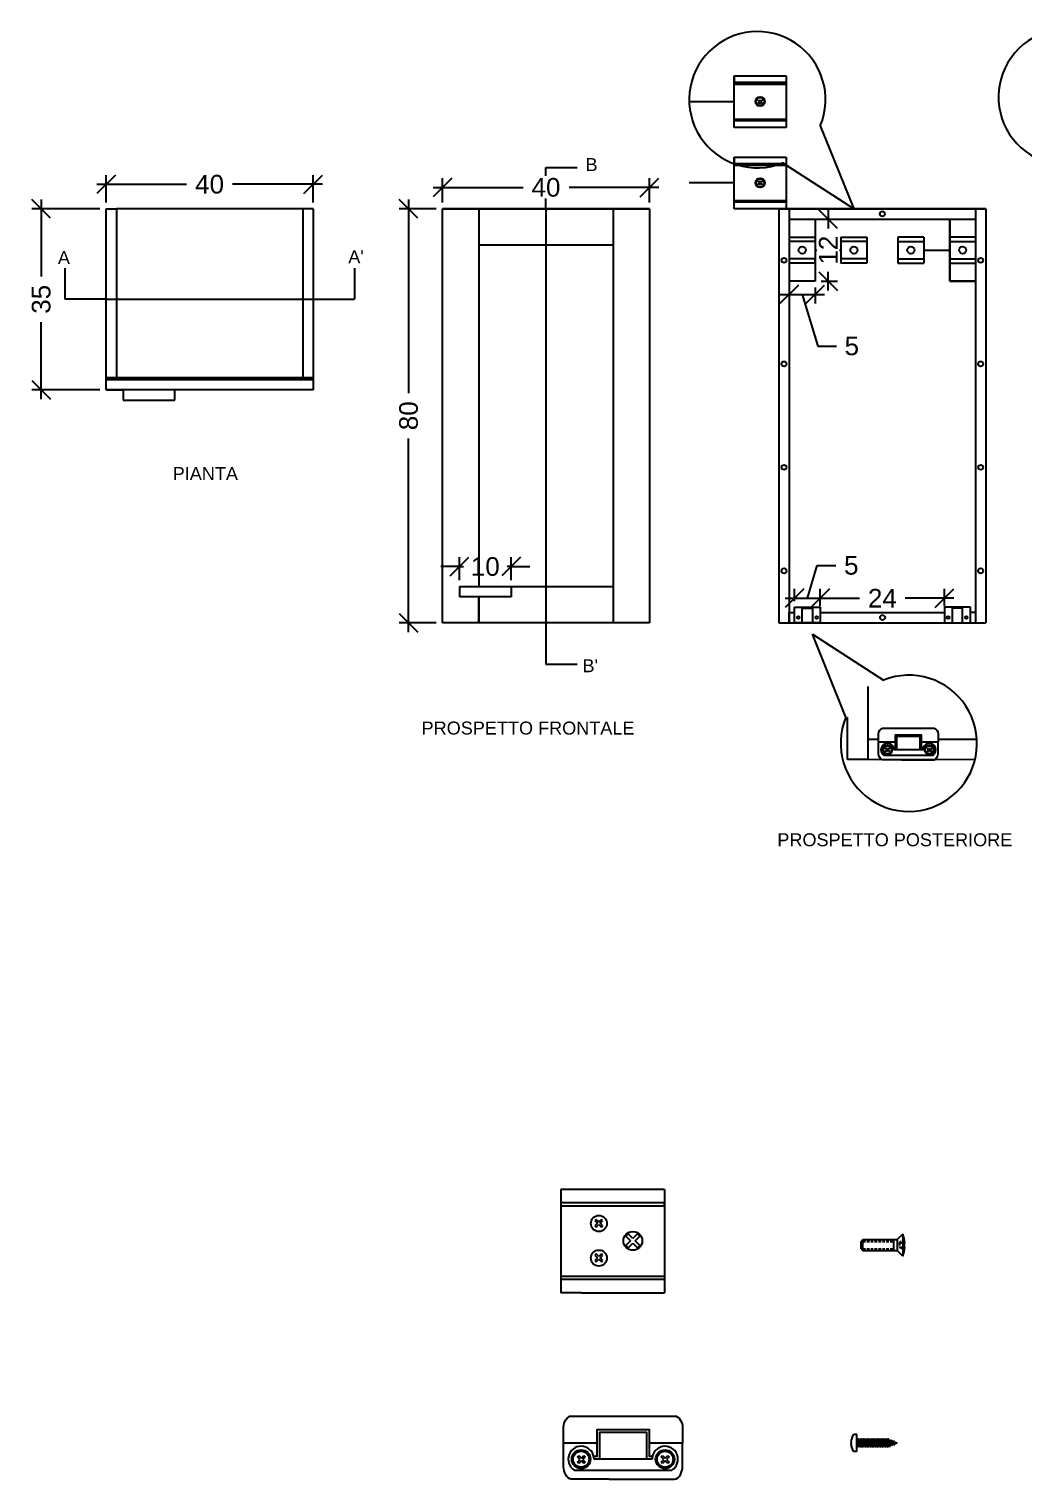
# Model space of a CAD drawing. Header units: millimetres. Extents: x 119 to 532, y 2363 to 2647.
# Drawn here: x 118.7 to 311, y 2367.1 to 2647.3 of the extents above; entities that cross this region are included whole.
import ezdxf

# ---------------------------------------------------------------- set-up
doc = ezdxf.new("R2010")
doc.units = ezdxf.units.MM
doc.linetypes.add('TRATTEGGIATO', pattern=[0.75, 0.5, -0.25])
for name, color, linetype in [('ARREDI', 1, 'Continuous'), ('DETTAGLI', 9, 'Continuous'), ('LINEE SEZIONE', 6, 'Continuous'), ('QUOTE', 3, 'Continuous'), ('VITI E CERNIERE', 8, 'Continuous')]:
    doc.layers.add(name, color=color, linetype=linetype)
doc.styles.add('ARIAL', font='arial.ttf')
doc.styles.get("Standard").update_dxf_attribs({"font": 'arial.ttf'})
doc.dimstyles.new('TICK_36', dxfattribs={"dimtxt": 3.6, "dimasz": 3.6, "dimexe": 1.8, "dimexo": 1.2, "dimgap": 1.8, "dimtad": 0, "dimdec": 0, "dimzin": 0, "dimdsep": 46, "dimtxsty": 'ARIAL', "dimblk": 'OBLIQUE', "dimcen": 1.8, "dimdle": 1.8, "dimclrd": 256, "dimclrt": 256, "dimadec": 0, "dimazin": 0, "dimtfac": 1, "dimtdec": 0, "dimtmove": 1, "dimatfit": 3, "dimldrblk": 'OPEN90', "dimfxl": 1, "dimtfill": 1, "dimtolj": 1, "dimtzin": 0, "dimarcsym": 0})

# ---------------------------------------------------------------- blocks, each defined once
blk = doc.blocks.new('_Oblique')
at = {"color": 0, "linetype": 'ByBlock', "lineweight": -2}
blk.add_line((-0.5, -0.5), (0.5, 0.5), dxfattribs=at)
blk = doc.blocks.new('*D11')
at = {"layer": 'Defpoints', "color": 0, "transparency": 16777216}
for p in [(173.64, 2617.33), (133.64, 2612.61), (173.64, 2612.61)]:
    blk.add_point(p, dxfattribs=at)
at = {"layer": 'QUOTE', "lineweight": -2, "transparency": 16777216}
for p, q in [((131.84, 2617.33), (149.2, 2617.33)), ((175.44, 2617.33), (158.09, 2617.33))]:
    blk.add_line(p, q, dxfattribs=at)
at = {"layer": 'QUOTE', "color": 0, "lineweight": -2, "transparency": 16777216}
for p, q in [((133.64, 2613.81), (133.64, 2619.13)), ((173.64, 2613.81), (173.64, 2619.13))]:
    blk.add_line(p, q, dxfattribs=at)
at = {"layer": 'QUOTE', "lineweight": -2, "transparency": 16777216, "xscale": 3.6, "yscale": 3.6, "zscale": 3.6, "rotation": 180}
blk.add_blockref('_Oblique', (133.64, 2617.33), dxfattribs=at)
at = {"layer": 'QUOTE', "lineweight": -2, "transparency": 16777216, "xscale": 3.6, "yscale": 3.6, "zscale": 3.6}
blk.add_blockref('_Oblique', (173.64, 2617.33), dxfattribs=at)
at = {"layer": 'QUOTE', "transparency": 16777216, "insert": (153.64, 2617.33), "char_height": 3.6, "attachment_point": 5, "style": 'ARIAL', "bg_fill": 3, "box_fill_scale": 1.1, "bg_fill_color": 256, "bg_fill_true_color": 13158600, "bg_fill_transparency": 0}
blk.add_mtext('\\A1;40', dxfattribs=at)
blk = doc.blocks.new('_Open90')
at = {"color": 0, "linetype": 'ByBlock', "lineweight": -2}
for p, q in [((0, 0), (-1, 0)), ((-0.5, 0.5), (0, 0)), ((0, 0), (-0.5, -0.5))]:
    blk.add_line(p, q, dxfattribs=at)
blk = doc.blocks.new('*D12')
at = {"layer": 'Defpoints', "color": 0, "transparency": 16777216}
for p in [(133.64, 2612.61), (121.11, 2577.61), (133.64, 2577.61)]:
    blk.add_point(p, dxfattribs=at)
at = {"layer": 'QUOTE', "lineweight": -2, "transparency": 16777216}
for p, q in [((121.11, 2614.41), (121.11, 2599.5)), ((121.11, 2575.81), (121.11, 2590.71))]:
    blk.add_line(p, q, dxfattribs=at)
at = {"layer": 'QUOTE', "color": 0, "lineweight": -2, "transparency": 16777216}
for p, q in [((132.44, 2612.61), (119.31, 2612.61)), ((132.44, 2577.61), (119.31, 2577.61))]:
    blk.add_line(p, q, dxfattribs=at)
at = {"layer": 'QUOTE', "lineweight": -2, "transparency": 16777216, "xscale": 3.6, "yscale": 3.6, "zscale": 3.6}
for p, rotation in [((121.11, 2612.61), 90), ((121.11, 2577.61), 270)]:
    blk.add_blockref('_Oblique', p, dxfattribs=dict(at, rotation=rotation))
at = {"layer": 'QUOTE', "transparency": 16777216, "insert": (121.11, 2595.11), "char_height": 3.6, "attachment_point": 5, "rotation": 90, "style": 'ARIAL', "bg_fill": 3, "box_fill_scale": 1.1, "bg_fill_color": 256, "bg_fill_true_color": 13158600, "bg_fill_transparency": 0}
blk.add_mtext('\\A1;35', dxfattribs=at)
blk = doc.blocks.new('*D13')
at = {"layer": 'Defpoints', "color": 0, "transparency": 16777216}
for p in [(198.64, 2616.73), (198.64, 2612.61), (238.64, 2612.61)]:
    blk.add_point(p, dxfattribs=at)
at = {"layer": 'QUOTE', "color": 0, "lineweight": -2, "transparency": 16777216}
for p, q in [((198.64, 2613.81), (198.64, 2618.53)), ((238.64, 2613.81), (238.64, 2618.53))]:
    blk.add_line(p, q, dxfattribs=at)
at = {"layer": 'QUOTE', "lineweight": -2, "transparency": 16777216}
for p, q in [((196.84, 2616.73), (214.2, 2616.73)), ((240.44, 2616.73), (223.09, 2616.73))]:
    blk.add_line(p, q, dxfattribs=at)
at = {"layer": 'QUOTE', "lineweight": -2, "transparency": 16777216, "xscale": 3.6, "yscale": 3.6, "zscale": 3.6, "rotation": 180}
blk.add_blockref('_Oblique', (198.64, 2616.73), dxfattribs=at)
at = {"layer": 'QUOTE', "lineweight": -2, "transparency": 16777216, "xscale": 3.6, "yscale": 3.6, "zscale": 3.6}
blk.add_blockref('_Oblique', (238.64, 2616.73), dxfattribs=at)
at = {"layer": 'QUOTE', "transparency": 16777216, "insert": (218.64, 2616.73), "char_height": 3.6, "attachment_point": 5, "style": 'ARIAL', "bg_fill": 3, "box_fill_scale": 1.1, "bg_fill_color": 256, "bg_fill_true_color": 13158600, "bg_fill_transparency": 0}
blk.add_mtext('\\A1;40', dxfattribs=at)
blk = doc.blocks.new('*D14')
at = {"layer": 'Defpoints', "color": 0, "transparency": 16777216}
for p in [(198.64, 2612.61), (192.1, 2532.61), (198.64, 2532.61)]:
    blk.add_point(p, dxfattribs=at)
at = {"layer": 'QUOTE', "lineweight": -2, "transparency": 16777216}
for p, q in [((192.1, 2614.41), (192.1, 2576.98)), ((192.1, 2530.81), (192.1, 2568.23))]:
    blk.add_line(p, q, dxfattribs=at)
at = {"layer": 'QUOTE', "color": 0, "lineweight": -2, "transparency": 16777216}
for p, q in [((197.44, 2612.61), (190.3, 2612.61)), ((197.44, 2532.61), (190.3, 2532.61))]:
    blk.add_line(p, q, dxfattribs=at)
at = {"layer": 'QUOTE', "lineweight": -2, "transparency": 16777216, "xscale": 3.6, "yscale": 3.6, "zscale": 3.6}
for p, rotation in [((192.1, 2612.61), 90), ((192.1, 2532.61), 270)]:
    blk.add_blockref('_Oblique', p, dxfattribs=dict(at, rotation=rotation))
at = {"layer": 'QUOTE', "transparency": 16777216, "insert": (192.1, 2572.61), "char_height": 3.6, "attachment_point": 5, "rotation": 90, "style": 'ARIAL', "bg_fill": 3, "box_fill_scale": 1.1, "bg_fill_color": 256, "bg_fill_true_color": 13158600, "bg_fill_transparency": 0}
blk.add_mtext('\\A1;80', dxfattribs=at)
blk = doc.blocks.new('*D15')
at = {"layer": 'Defpoints', "color": 0, "transparency": 16777216}
for p in [(211.91, 2543.45), (201.91, 2539.61), (211.91, 2539.61)]:
    blk.add_point(p, dxfattribs=at)
at = {"layer": 'QUOTE', "color": 0, "lineweight": -2, "transparency": 16777216}
for p, q in [((201.91, 2540.81), (201.91, 2545.25)), ((211.91, 2540.81), (211.91, 2545.25))]:
    blk.add_line(p, q, dxfattribs=at)
at = {"layer": 'QUOTE', "lineweight": -2, "transparency": 16777216}
for p, q in [((201.91, 2543.45), (198.31, 2543.45)), ((201.91, 2543.45), (202.71, 2543.45)), ((211.91, 2543.45), (211.12, 2543.45)), ((211.91, 2543.45), (215.51, 2543.45))]:
    blk.add_line(p, q, dxfattribs=at)
at = {"layer": 'QUOTE', "lineweight": -2, "transparency": 16777216, "xscale": 3.6, "yscale": 3.6, "zscale": 3.6}
blk.add_blockref('_Oblique', (201.91, 2543.45), dxfattribs=at)
at = {"layer": 'QUOTE', "lineweight": -2, "transparency": 16777216, "xscale": 3.6, "yscale": 3.6, "zscale": 3.6, "rotation": 180}
blk.add_blockref('_Oblique', (211.91, 2543.45), dxfattribs=at)
at = {"layer": 'QUOTE', "transparency": 16777216, "insert": (206.91, 2543.45), "char_height": 3.6, "attachment_point": 5, "style": 'ARIAL', "bg_fill": 3, "box_fill_scale": 1.1, "bg_fill_color": 256, "bg_fill_true_color": 13158600, "bg_fill_transparency": 0}
blk.add_mtext('\\A1;10', dxfattribs=at)
blk = doc.blocks.new('*D21')
at = {"layer": 'Defpoints', "color": 0, "transparency": 16777216}
for p in [(265.64, 2598.61), (270.64, 2598.61), (270.64, 2596.07)]:
    blk.add_point(p, dxfattribs=at)
at = {"layer": 'QUOTE', "lineweight": -2, "transparency": 16777216}
for p, q in [((263.84, 2596.07), (272.44, 2596.07)), ((268.14, 2596.07), (271.14, 2586.08)), ((271.14, 2586.08), (274.74, 2586.08))]:
    blk.add_line(p, q, dxfattribs=at)
at = {"layer": 'QUOTE', "color": 0, "lineweight": -2, "transparency": 16777216}
for p, q in [((265.64, 2597.41), (265.64, 2594.27)), ((270.64, 2597.41), (270.64, 2594.27))]:
    blk.add_line(p, q, dxfattribs=at)
at = {"layer": 'QUOTE', "lineweight": -2, "transparency": 16777216, "xscale": 3.6, "yscale": 3.6, "zscale": 3.6, "rotation": 180}
blk.add_blockref('_Oblique', (265.64, 2596.07), dxfattribs=at)
at = {"layer": 'QUOTE', "lineweight": -2, "transparency": 16777216, "xscale": 3.6, "yscale": 3.6, "zscale": 3.6}
blk.add_blockref('_Oblique', (270.64, 2596.07), dxfattribs=at)
at = {"layer": 'QUOTE', "transparency": 16777216, "insert": (277.73, 2586.08), "char_height": 3.6, "attachment_point": 5, "style": 'ARIAL', "bg_fill": 3, "box_fill_scale": 1.1, "bg_fill_color": 256, "bg_fill_true_color": 13158600, "bg_fill_transparency": 0}
blk.add_mtext('\\A1;5', dxfattribs=at)
blk = doc.blocks.new('*D22')
at = {"layer": 'Defpoints', "color": 0, "transparency": 16777216}
for p in [(270.64, 2610.61), (270.64, 2598.61), (273.17, 2598.61)]:
    blk.add_point(p, dxfattribs=at)
at = {"layer": 'QUOTE', "lineweight": -2, "transparency": 16777216}
for p, q in [((273.17, 2612.41), (273.17, 2608.8)), ((273.17, 2596.81), (273.17, 2600.41))]:
    blk.add_line(p, q, dxfattribs=at)
at = {"layer": 'QUOTE', "color": 0, "lineweight": -2, "transparency": 16777216}
for p, q in [((271.84, 2610.61), (274.97, 2610.61)), ((271.84, 2598.61), (274.97, 2598.61))]:
    blk.add_line(p, q, dxfattribs=at)
at = {"layer": 'QUOTE', "lineweight": -2, "transparency": 16777216, "xscale": 3.6, "yscale": 3.6, "zscale": 3.6}
for p, rotation in [((273.17, 2610.61), 90), ((273.17, 2598.61), 270)]:
    blk.add_blockref('_Oblique', p, dxfattribs=dict(at, rotation=rotation))
at = {"layer": 'QUOTE', "transparency": 16777216, "insert": (273.17, 2604.61), "char_height": 3.6, "attachment_point": 5, "rotation": 90, "style": 'ARIAL', "bg_fill": 3, "box_fill_scale": 1.1, "bg_fill_color": 256, "bg_fill_true_color": 13158600, "bg_fill_transparency": 0}
blk.add_mtext('\\A1;12', dxfattribs=at)
blk = doc.blocks.new('*D23')
at = {"layer": 'Defpoints', "color": 0, "transparency": 16777216}
for p in [(271.64, 2537.35), (266.64, 2535.61), (271.64, 2535.61)]:
    blk.add_point(p, dxfattribs=at)
at = {"layer": 'QUOTE', "lineweight": -2, "transparency": 16777216}
for p, q in [((269.14, 2537.35), (271.04, 2543.68)), ((271.04, 2543.68), (274.64, 2543.68)), ((264.84, 2537.35), (273.44, 2537.35))]:
    blk.add_line(p, q, dxfattribs=at)
at = {"layer": 'QUOTE', "color": 0, "lineweight": -2, "transparency": 16777216}
for p, q in [((266.64, 2536.81), (266.64, 2539.15)), ((271.64, 2536.81), (271.64, 2539.15))]:
    blk.add_line(p, q, dxfattribs=at)
at = {"layer": 'QUOTE', "lineweight": -2, "transparency": 16777216, "xscale": 3.6, "yscale": 3.6, "zscale": 3.6, "rotation": 180}
blk.add_blockref('_Oblique', (266.64, 2537.35), dxfattribs=at)
at = {"layer": 'QUOTE', "lineweight": -2, "transparency": 16777216, "xscale": 3.6, "yscale": 3.6, "zscale": 3.6}
blk.add_blockref('_Oblique', (271.64, 2537.35), dxfattribs=at)
at = {"layer": 'QUOTE', "transparency": 16777216, "insert": (277.63, 2543.68), "char_height": 3.6, "attachment_point": 5, "style": 'ARIAL', "bg_fill": 3, "box_fill_scale": 1.1, "bg_fill_color": 256, "bg_fill_true_color": 13158600, "bg_fill_transparency": 0}
blk.add_mtext('\\A1;5', dxfattribs=at)
blk = doc.blocks.new('*D24')
at = {"layer": 'Defpoints', "color": 0, "transparency": 16777216}
for p in [(295.64, 2537.35), (271.64, 2534.61), (295.64, 2534.61)]:
    blk.add_point(p, dxfattribs=at)
at = {"layer": 'QUOTE', "color": 0, "lineweight": -2, "transparency": 16777216}
for p, q in [((271.64, 2535.81), (271.64, 2539.15)), ((295.64, 2535.81), (295.64, 2539.15))]:
    blk.add_line(p, q, dxfattribs=at)
at = {"layer": 'QUOTE', "lineweight": -2, "transparency": 16777216}
for p, q in [((269.84, 2537.35), (279.24, 2537.35)), ((297.44, 2537.35), (288.04, 2537.35))]:
    blk.add_line(p, q, dxfattribs=at)
at = {"layer": 'QUOTE', "lineweight": -2, "transparency": 16777216, "xscale": 3.6, "yscale": 3.6, "zscale": 3.6, "rotation": 180}
blk.add_blockref('_Oblique', (271.64, 2537.35), dxfattribs=at)
at = {"layer": 'QUOTE', "lineweight": -2, "transparency": 16777216, "xscale": 3.6, "yscale": 3.6, "zscale": 3.6}
blk.add_blockref('_Oblique', (295.64, 2537.35), dxfattribs=at)
at = {"layer": 'QUOTE', "transparency": 16777216, "insert": (283.64, 2537.35), "char_height": 3.6, "attachment_point": 5, "style": 'ARIAL', "bg_fill": 3, "box_fill_scale": 1.1, "bg_fill_color": 256, "bg_fill_true_color": 13158600, "bg_fill_transparency": 0}
blk.add_mtext('\\A1;24', dxfattribs=at)

msp = doc.modelspace()

# ---------------------------------------------------------------- linework, layer by layer
for p, q in [((277.65, 2374.25), (277.54, 2374.25)), ((277.65, 2373.98), (277.54, 2373.98)), ((277.65, 2373.98), (277.65, 2374.25)), ((278.7, 2375.75), (278.11, 2375.75)), ((278.7, 2372.47), (278.7, 2375.75)), ((278.7, 2374.73), (278.8, 2374.73)), ((278.7, 2373.5), (279.07, 2373.5)), ((278.92, 2374.95), (278.8, 2374.73)), ((278.8, 2374.73), (279.07, 2373.5)), ((278.92, 2374.95), (279.05, 2374.73)), ((279.2, 2373.28), (278.92, 2374.95)), ((279.05, 2374.73), (279.28, 2374.73)), ((279.32, 2373.5), (279.05, 2374.73)), ((279.2, 2373.28), (279.07, 2373.5)), ((279.2, 2373.28), (279.32, 2373.5)), ((279.41, 2374.95), (279.28, 2374.73)), ((279.28, 2374.73), (279.56, 2373.5)), ((279.32, 2373.5), (279.56, 2373.5)), ((279.41, 2374.95), (279.53, 2374.73)), ((279.68, 2373.28), (279.41, 2374.95)), ((279.53, 2374.73), (279.76, 2374.73)), ((279.81, 2373.5), (279.53, 2374.73)), ((279.68, 2373.28), (279.56, 2373.5)), ((279.68, 2373.28), (279.81, 2373.5)), ((279.89, 2374.95), (279.76, 2374.73)), ((279.76, 2374.73), (280.04, 2373.5)), ((279.81, 2373.5), (280.04, 2373.5)), ((279.89, 2374.95), (280.01, 2374.73)), ((280.16, 2373.28), (279.89, 2374.95)), ((280.01, 2374.73), (280.25, 2374.73)), ((280.29, 2373.5), (280.01, 2374.73)), ((280.16, 2373.28), (280.04, 2373.5)), ((280.16, 2373.28), (280.29, 2373.5)), ((280.37, 2374.95), (280.25, 2374.73)), ((280.25, 2374.73), (280.52, 2373.5)), ((280.29, 2373.5), (280.52, 2373.5)), ((280.37, 2374.95), (280.5, 2374.73)), ((280.65, 2373.28), (280.37, 2374.95)), ((280.5, 2374.73), (280.73, 2374.73)), ((280.77, 2373.5), (280.5, 2374.73)), ((280.65, 2373.28), (280.52, 2373.5)), ((280.65, 2373.28), (280.77, 2373.5)), ((280.85, 2374.95), (280.73, 2374.73)), ((280.73, 2374.73), (281, 2373.5)), ((280.77, 2373.5), (281, 2373.5)), ((280.85, 2374.95), (280.98, 2374.73)), ((281.13, 2373.28), (280.85, 2374.95)), ((280.98, 2374.73), (281.21, 2374.73)), ((281.25, 2373.5), (280.98, 2374.73)), ((281.13, 2373.28), (281, 2373.5)), ((281.13, 2373.28), (281.25, 2373.5)), ((281.34, 2374.95), (281.21, 2374.73)), ((281.21, 2374.73), (281.49, 2373.5)), ((281.25, 2373.5), (281.49, 2373.5)), ((281.34, 2374.95), (281.46, 2374.73)), ((281.61, 2373.28), (281.34, 2374.95)), ((281.46, 2374.73), (281.69, 2374.73)), ((281.74, 2373.5), (281.46, 2374.73)), ((281.61, 2373.28), (281.49, 2373.5)), ((281.61, 2373.28), (281.74, 2373.5)), ((281.82, 2374.95), (281.69, 2374.73)), ((281.69, 2374.73), (281.97, 2373.5)), ((281.74, 2373.5), (281.97, 2373.5)), ((281.82, 2374.95), (281.94, 2374.73)), ((282.09, 2373.28), (281.82, 2374.95)), ((281.94, 2374.73), (282.18, 2374.73)), ((282.22, 2373.5), (281.94, 2374.73)), ((282.09, 2373.28), (281.97, 2373.5)), ((282.09, 2373.28), (282.22, 2373.5)), ((282.3, 2374.95), (282.18, 2374.73)), ((282.18, 2374.73), (282.45, 2373.5)), ((282.22, 2373.5), (282.45, 2373.5)), ((282.3, 2374.95), (282.42, 2374.73)), ((282.58, 2373.28), (282.3, 2374.95)), ((282.42, 2374.73), (282.66, 2374.73)), ((282.7, 2373.5), (282.42, 2374.73)), ((282.58, 2373.28), (282.45, 2373.5)), ((282.58, 2373.28), (282.7, 2373.5)), ((282.78, 2374.95), (282.66, 2374.73)), ((282.66, 2374.73), (282.93, 2373.5)), ((282.7, 2373.5), (282.93, 2373.5)), ((282.78, 2374.95), (282.91, 2374.73)), ((283.06, 2373.28), (282.78, 2374.95)), ((282.91, 2374.73), (283.14, 2374.73)), ((283.18, 2373.5), (282.91, 2374.73)), ((283.06, 2373.28), (282.93, 2373.5)), ((283.06, 2373.28), (283.18, 2373.5)), ((283.26, 2374.95), (283.14, 2374.73)), ((283.14, 2374.73), (283.42, 2373.5)), ((283.18, 2373.5), (283.42, 2373.5)), ((283.26, 2374.95), (283.39, 2374.73)), ((283.54, 2373.28), (283.26, 2374.95)), ((283.39, 2374.73), (283.62, 2374.73)), ((283.66, 2373.5), (283.39, 2374.73)), ((283.54, 2373.28), (283.42, 2373.5)), ((283.54, 2373.28), (283.66, 2373.5)), ((283.75, 2374.95), (283.62, 2374.73)), ((283.62, 2374.73), (283.9, 2373.5)), ((283.66, 2373.5), (283.9, 2373.5)), ((283.75, 2374.95), (283.87, 2374.73)), ((284.02, 2373.28), (283.75, 2374.95)), ((283.87, 2374.73), (284.1, 2374.73)), ((284.15, 2373.5), (283.87, 2374.73)), ((284.02, 2373.28), (283.9, 2373.5)), ((284.02, 2373.28), (284.15, 2373.5)), ((284.23, 2374.95), (284.1, 2374.73)), ((284.1, 2374.73), (284.38, 2373.5)), ((284.15, 2373.5), (284.38, 2373.5)), ((284.23, 2374.95), (284.35, 2374.73)), ((284.5, 2373.28), (284.23, 2374.95)), ((284.35, 2374.73), (284.59, 2374.73)), ((284.63, 2373.5), (284.35, 2374.73)), ((284.5, 2373.28), (284.38, 2373.5)), ((284.5, 2373.28), (284.63, 2373.5)), ((284.71, 2374.95), (284.59, 2374.73)), ((284.59, 2374.73), (284.86, 2373.5)), ((284.63, 2373.5), (284.86, 2373.5)), ((284.71, 2374.95), (284.86, 2374.64)), ((284.99, 2373.28), (284.71, 2374.95)), ((284.86, 2374.64), (285.16, 2374.54)), ((285.09, 2373.59), (284.86, 2374.64)), ((284.99, 2373.28), (284.86, 2373.5)), ((284.99, 2373.28), (285.09, 2373.59)), ((285.09, 2373.59), (285.33, 2373.68)), ((285.25, 2374.69), (285.13, 2374.48)), ((285.13, 2374.48), (285.29, 2373.75)), ((285.41, 2373.53), (285.25, 2374.69)), ((285.25, 2374.69), (285.4, 2374.39)), ((285.41, 2373.53), (285.29, 2373.75)), ((285.35, 2374.47), (285.66, 2374.37)), ((285.52, 2373.84), (285.4, 2374.39)), ((285.41, 2373.53), (285.52, 2373.84)), ((285.48, 2373.74), (285.77, 2373.86)), ((285.48, 2373.74), (285.51, 2373.75)), ((285.75, 2374.58), (285.65, 2374.4)), ((285.65, 2374.4), (285.78, 2373.82)), ((285.88, 2373.65), (285.75, 2374.58)), ((285.75, 2374.58), (285.87, 2374.33)), ((285.88, 2373.65), (285.78, 2373.82)), ((285.96, 2373.9), (285.87, 2374.33)), ((285.87, 2374.3), (286.41, 2374.12)), ((285.88, 2373.65), (285.96, 2373.9)), ((285.96, 2373.93), (286.41, 2374.11)), ((278.7, 2372.47), (278.11, 2372.47))]:
    msp.add_line(p, q)
for centre, radius, start, end in [((280.13, 2374.11), 2.6, 140.8803, 177.1067), ((280.13, 2374.11), 2.6, 182.8933, 219.1197), ((286.41, 2374.11), 0.00695, 291.5364, 71.4797)]:
    msp.add_arc(centre, radius, start, end)
at = {"layer": 'ARREDI'}
for p, q in [((133.64, 2577.61), (133.64, 2612.61)), ((133.64, 2612.61), (135.64, 2612.61)), ((173.64, 2612.61), (135.64, 2612.61)), ((173.64, 2612.61), (173.64, 2577.61)), ((198.64, 2612.61), (238.64, 2612.61)), ((198.64, 2532.61), (198.64, 2612.61)), ((238.64, 2612.61), (198.64, 2612.61)), ((238.64, 2612.61), (238.64, 2532.61)), ((238.64, 2612.61), (238.64, 2532.61)), ((263.64, 2612.61), (263.64, 2532.61)), ((303.64, 2612.61), (263.64, 2612.61)), ((263.64, 2612.61), (265.64, 2612.61)), ((263.64, 2612.61), (303.64, 2612.61)), ((265.64, 2612.61), (265.64, 2532.61)), ((265.64, 2612.61), (265.64, 2610.61)), ((303.64, 2612.61), (301.64, 2612.61)), ((301.64, 2612.61), (301.64, 2532.61)), ((303.64, 2612.61), (303.64, 2532.61)), ((303.64, 2612.61), (303.64, 2592.61)), ((265.64, 2610.61), (301.64, 2610.61)), ((205.64, 2605.61), (231.64, 2605.61)), ((303.64, 2592.61), (303.64, 2572.61)), ((173.64, 2579.91), (133.64, 2579.91)), ((173.64, 2579.61), (173.64, 2579.91)), ((173.64, 2577.61), (133.64, 2577.61)), ((133.64, 2577.61), (136.91, 2577.61)), ((136.91, 2577.61), (136.91, 2575.61)), ((136.91, 2575.61), (146.91, 2575.61)), ((146.91, 2575.61), (146.91, 2577.61)), ((303.64, 2572.61), (303.64, 2552.61)), ((303.64, 2552.61), (303.64, 2532.61)), ((201.91, 2539.61), (211.91, 2539.61)), ((201.91, 2539.61), (201.91, 2537.63)), ((211.91, 2539.61), (211.91, 2537.63)), ((211.91, 2537.63), (201.91, 2537.63)), ((205.64, 2532.61), (205.64, 2537.63)), ((205.64, 2537.63), (205.64, 2532.61)), ((265.64, 2532.61), (265.64, 2534.61)), ((265.64, 2534.61), (266.64, 2534.61)), ((271.64, 2534.61), (295.64, 2534.61)), ((301.64, 2534.61), (300.64, 2534.61)), ((238.64, 2532.61), (198.64, 2532.61)), ((238.64, 2532.61), (198.64, 2532.61)), ((263.64, 2532.61), (303.64, 2532.61)), ((265.64, 2532.61), (266.64, 2532.61)), ((280.9, 2506.16), (280.9, 2520.29)), ((276.9, 2506.16), (276.9, 2514.36)), ((280.9, 2510.14), (282.9, 2510.14)), ((294.4, 2510.14), (301.53, 2510.14)), ((301.53, 2510.14), (301.89, 2510.14)), ((301.53, 2506.14), (276.9, 2506.16)), ((278.9, 2506.16), (276.9, 2506.16)), ((280.9, 2506.16), (278.9, 2506.16)), ((282.9, 2506.14), (280.9, 2506.16))]:
    msp.add_line(p, q, dxfattribs=at)
for centre in [(283.63, 2611.62), (264.63, 2602.64), (302.63, 2602.64), (264.63, 2582.64), (302.63, 2582.64), (264.63, 2562.64), (302.63, 2562.64), (264.63, 2542.64), (302.63, 2542.64), (283.67, 2533.62)]:
    msp.add_circle(centre, 0.484, dxfattribs=at)
at = {"layer": 'DETTAGLI'}
for p, q in [((270.14, 2530.38), (283.87, 2521.53)), ((276.6, 2514.36), (270.14, 2530.38))]:
    msp.add_line(p, q, dxfattribs=at)
for centre, start, end in [((259.48, 2633.69), 337.3881, 291.7577), ((319.25, 2634.18), 337.3881, 291.7577), ((288.75, 2509.3), 157.3881, 111.7577)]:
    msp.add_arc(centre, 13.17, start, end, dxfattribs=at)
at = {"layer": 'LINEE SEZIONE'}
for p, q in [((218.64, 2612.61), (218.64, 2620.61)), ((218.64, 2620.61), (224.64, 2620.61)), ((218.64, 2612.61), (218.64, 2532.61)), ((181.64, 2601.11), (181.64, 2595.11)), ((133.64, 2595.11), (125.64, 2595.11)), ((173.64, 2595.11), (181.64, 2595.11)), ((218.64, 2532.61), (218.64, 2524.61)), ((218.64, 2524.61), (224.64, 2524.61))]:
    msp.add_line(p, q, dxfattribs=at)
at = {"layer": 'VITI E CERNIERE'}
for p, q in [((255.03, 2628.29), (255.03, 2638.29)), ((255.03, 2638.29), (265.03, 2638.29)), ((255.03, 2638.29), (255.03, 2636.69)), ((265.03, 2636.99), (255.03, 2636.99)), ((265.03, 2638.29), (265.03, 2628.29)), ((255.03, 2636.69), (265.03, 2636.69)), ((255.03, 2633.29), (246.32, 2633.29)), ((259.65, 2633.55), (259.78, 2633.68)), ((259.9, 2633.29), (259.65, 2633.55)), ((259.65, 2633.04), (259.9, 2633.29)), ((259.78, 2632.91), (259.65, 2633.04)), ((259.78, 2633.68), (260.03, 2633.42)), ((260.03, 2633.17), (259.78, 2632.91)), ((260.03, 2633.42), (260.29, 2633.68)), ((260.29, 2632.91), (260.03, 2633.17)), ((260.41, 2633.55), (260.16, 2633.29)), ((260.16, 2633.29), (260.41, 2633.04)), ((260.29, 2633.68), (260.41, 2633.55)), ((260.41, 2633.04), (260.29, 2632.91)), ((255.03, 2629.89), (265.03, 2629.89)), ((255.03, 2628.29), (255.03, 2629.89)), ((265.03, 2629.59), (255.03, 2629.59)), ((265.03, 2628.29), (255.03, 2628.29)), ((255.03, 2612.61), (255.03, 2622.61)), ((255.03, 2622.61), (265.03, 2622.61)), ((255.03, 2622.61), (255.03, 2621.01)), ((265.03, 2621.31), (255.03, 2621.31)), ((255.03, 2621.01), (265.03, 2621.01)), ((265.03, 2622.61), (265.03, 2612.61)), ((255.03, 2617.61), (246.32, 2617.61)), ((259.65, 2617.86), (259.78, 2617.99)), ((259.9, 2617.61), (259.65, 2617.86)), ((259.65, 2617.35), (259.9, 2617.61)), ((259.78, 2617.22), (259.65, 2617.35)), ((259.78, 2617.99), (260.03, 2617.73)), ((260.03, 2617.48), (259.78, 2617.22)), ((260.03, 2617.73), (260.29, 2617.99)), ((260.29, 2617.22), (260.03, 2617.48)), ((260.41, 2617.86), (260.16, 2617.61)), ((260.16, 2617.61), (260.41, 2617.35)), ((260.29, 2617.99), (260.41, 2617.86)), ((260.41, 2617.35), (260.29, 2617.22)), ((255.03, 2614.21), (265.03, 2614.21)), ((255.03, 2612.61), (255.03, 2614.21)), ((265.03, 2613.91), (255.03, 2613.91)), ((265.03, 2612.61), (255.03, 2612.61)), ((265.64, 2610.61), (270.64, 2610.61)), ((270.64, 2610.61), (270.64, 2598.61)), ((296.64, 2610.61), (301.64, 2610.61)), ((296.64, 2598.61), (296.64, 2610.61)), ((296.64, 2610.61), (296.64, 2598.61)), ((301.64, 2610.61), (301.64, 2598.61)), ((265.64, 2607.11), (270.64, 2607.11)), ((270.64, 2606.31), (265.64, 2606.31)), ((270.64, 2607.11), (270.64, 2602.11)), ((270.64, 2607.11), (270.64, 2606.31)), ((275.64, 2607.11), (280.64, 2607.11)), ((275.64, 2607.11), (275.64, 2602.11)), ((280.64, 2606.31), (275.64, 2606.31)), ((280.64, 2607.11), (280.64, 2602.11)), ((291.64, 2607.11), (286.64, 2607.11)), ((286.64, 2607.11), (286.64, 2602.11)), ((286.64, 2606.31), (291.64, 2606.31)), ((291.64, 2607.11), (291.64, 2602.11)), ((301.64, 2607.11), (296.64, 2607.11)), ((296.64, 2607.11), (296.64, 2606.31)), ((296.64, 2606.31), (301.64, 2606.31)), ((270.64, 2604.61), (275.64, 2604.61)), ((270.64, 2604.61), (275.64, 2604.61)), ((291.64, 2604.61), (296.64, 2604.61)), ((270.64, 2602.91), (265.64, 2602.91)), ((270.64, 2602.11), (265.64, 2602.11)), ((270.64, 2602.11), (270.64, 2602.91)), ((280.64, 2602.91), (275.64, 2602.91)), ((280.64, 2602.11), (275.64, 2602.11)), ((286.64, 2602.91), (291.64, 2602.91)), ((286.64, 2602.11), (291.64, 2602.11)), ((296.64, 2602.11), (296.64, 2602.91)), ((296.64, 2602.91), (301.64, 2602.91)), ((296.64, 2602.11), (301.64, 2602.11)), ((270.64, 2598.61), (265.64, 2598.61)), ((301.64, 2598.61), (296.64, 2598.61)), ((296.64, 2598.61), (301.64, 2598.61)), ((266.64, 2532.61), (266.64, 2535.61)), ((266.64, 2535.61), (271.64, 2535.61)), ((268.14, 2532.61), (268.14, 2535.41)), ((268.14, 2535.41), (269.14, 2535.41)), ((269.14, 2535.41), (270.14, 2535.41)), ((270.14, 2535.41), (270.14, 2532.61)), ((271.64, 2535.61), (271.64, 2532.61)), ((300.64, 2535.61), (295.64, 2535.61)), ((295.64, 2535.61), (295.64, 2532.61)), ((298.14, 2535.41), (297.14, 2535.41)), ((297.14, 2535.41), (297.14, 2532.61)), ((299.14, 2535.41), (298.14, 2535.41)), ((299.14, 2532.61), (299.14, 2535.41)), ((300.64, 2532.61), (300.64, 2535.61)), ((271.64, 2532.61), (266.64, 2532.61)), ((295.64, 2532.61), (300.64, 2532.61)), ((282.9, 2509.62), (282.9, 2511.17)), ((283.68, 2512.22), (293.63, 2512.22)), ((294.4, 2511.17), (294.4, 2509.62)), ((282.9, 2507.29), (282.9, 2509.62)), ((282.9, 2509.62), (286.11, 2509.62)), ((284.24, 2508.28), (284.37, 2508.41)), ((284.49, 2508.03), (284.24, 2508.28)), ((284.24, 2507.77), (284.49, 2508.03)), ((284.37, 2508.41), (284.62, 2508.15)), ((284.62, 2507.9), (284.37, 2507.64)), ((284.62, 2508.15), (284.88, 2508.41)), ((284.88, 2507.64), (284.62, 2507.9)), ((285.01, 2508.28), (284.75, 2508.03)), ((284.75, 2508.03), (285.01, 2507.77)), ((284.88, 2508.41), (285.01, 2508.28)), ((291.46, 2508.04), (285.86, 2508.05)), ((291.2, 2509.62), (294.4, 2509.62)), ((292.34, 2508.27), (292.47, 2508.4)), ((292.6, 2508.02), (292.34, 2508.27)), ((292.34, 2507.76), (292.6, 2508.02)), ((292.47, 2508.4), (292.72, 2508.15)), ((292.72, 2507.89), (292.47, 2507.64)), ((292.72, 2508.15), (292.98, 2508.4)), ((292.98, 2507.64), (292.72, 2507.89)), ((293.11, 2508.27), (292.85, 2508.02)), ((292.85, 2508.02), (293.11, 2507.76)), ((292.98, 2508.4), (293.11, 2508.27)), ((294.4, 2507.29), (294.4, 2509.62)), ((287.3, 2506.14), (283.68, 2506.14)), ((283.94, 2506.99), (293.37, 2506.99)), ((284.37, 2507.64), (284.24, 2507.77)), ((285.01, 2507.77), (284.88, 2507.64)), ((287.3, 2506.14), (290.01, 2506.14)), ((290.01, 2506.14), (293.63, 2506.14)), ((292.47, 2507.64), (292.34, 2507.76)), ((293.11, 2507.76), (292.98, 2507.64)), ((221.53, 2423.11), (221.53, 2403.11)), ((225.53, 2423.11), (221.53, 2423.11)), ((241.53, 2423.11), (225.53, 2423.11)), ((241.53, 2423.11), (241.53, 2403.11)), ((241.53, 2420.51), (221.53, 2420.51)), ((221.53, 2419.91), (241.53, 2419.91)), ((241.53, 2419.91), (241.53, 2420.51)), ((228.31, 2417.32), (228.06, 2417.07)), ((228.06, 2417.07), (228.57, 2416.56)), ((228.57, 2416.56), (228.06, 2416.04)), ((228.06, 2416.04), (228.31, 2415.79)), ((228.82, 2416.81), (228.31, 2417.32)), ((228.31, 2415.79), (228.82, 2416.3)), ((229.34, 2417.32), (228.82, 2416.81)), ((228.82, 2416.3), (229.34, 2415.79)), ((229.08, 2416.56), (229.59, 2417.07)), ((229.59, 2416.04), (229.08, 2416.56)), ((229.59, 2417.07), (229.34, 2417.32)), ((229.34, 2415.79), (229.59, 2416.04)), ((234.54, 2414.51), (234.09, 2414.06)), ((234.09, 2414.06), (234.99, 2413.16)), ((234.99, 2413.16), (234.09, 2412.26)), ((235.44, 2413.61), (234.54, 2414.51)), ((234.54, 2411.81), (235.44, 2412.71)), ((236.34, 2414.51), (235.44, 2413.61)), ((235.44, 2412.71), (236.34, 2411.81)), ((235.89, 2413.16), (236.79, 2414.06)), ((236.79, 2412.26), (235.89, 2413.16)), ((236.79, 2414.06), (236.34, 2414.51)), ((228.31, 2410.64), (228.06, 2410.39)), ((228.06, 2410.39), (228.57, 2409.88)), ((228.57, 2409.88), (228.06, 2409.36)), ((228.82, 2410.13), (228.31, 2410.64)), ((229.34, 2410.64), (228.82, 2410.13)), ((229.08, 2409.88), (229.59, 2410.39)), ((229.59, 2409.36), (229.08, 2409.88)), ((229.59, 2410.39), (229.34, 2410.64)), ((234.09, 2412.26), (234.54, 2411.81)), ((236.34, 2411.81), (236.79, 2412.26)), ((228.06, 2409.36), (228.31, 2409.11)), ((228.31, 2409.11), (228.82, 2409.62)), ((228.82, 2409.62), (229.34, 2409.11)), ((229.34, 2409.11), (229.59, 2409.36)), ((221.53, 2406.31), (241.53, 2406.31)), ((241.53, 2405.71), (221.53, 2405.71)), ((241.53, 2406.31), (241.53, 2405.71)), ((225.53, 2403.11), (221.53, 2403.11)), ((225.53, 2403.11), (241.53, 2403.11)), ((223.58, 2379.31), (243.48, 2379.31)), ((222.03, 2374.11), (222.03, 2377.21)), ((245.03, 2377.21), (245.03, 2374.11)), ((222.03, 2369.46), (222.03, 2374.11)), ((222.03, 2374.11), (228.45, 2374.11)), ((238.62, 2374.11), (245.03, 2374.11)), ((245.03, 2369.46), (245.03, 2374.11)), ((224.7, 2371.43), (224.96, 2371.69)), ((225.21, 2370.92), (224.7, 2371.43)), ((224.7, 2370.41), (225.21, 2370.92)), ((224.96, 2371.69), (225.47, 2371.18)), ((225.47, 2370.66), (224.96, 2370.15)), ((225.47, 2371.18), (225.98, 2371.69)), ((225.98, 2370.15), (225.47, 2370.66)), ((226.24, 2371.43), (225.73, 2370.92)), ((225.73, 2370.92), (226.24, 2370.41)), ((225.98, 2371.69), (226.24, 2371.43)), ((239.14, 2370.96), (227.94, 2370.97)), ((240.91, 2371.42), (241.16, 2371.67)), ((241.42, 2370.91), (240.91, 2371.42)), ((240.91, 2370.39), (241.42, 2370.91)), ((241.16, 2371.67), (241.67, 2371.16)), ((241.67, 2370.65), (241.16, 2370.14)), ((241.67, 2371.16), (242.19, 2371.67)), ((242.19, 2370.14), (241.67, 2370.65)), ((242.44, 2371.42), (241.93, 2370.91)), ((241.93, 2370.91), (242.44, 2370.39)), ((242.19, 2371.67), (242.44, 2371.42)), ((224.1, 2368.85), (242.97, 2368.85)), ((224.96, 2370.15), (224.7, 2370.41)), ((226.24, 2370.41), (225.98, 2370.15)), ((241.16, 2370.14), (240.91, 2370.39)), ((242.44, 2370.39), (242.19, 2370.14)), ((230.82, 2367.14), (223.58, 2367.14)), ((230.82, 2367.14), (236.25, 2367.14)), ((236.25, 2367.14), (243.48, 2367.14))]:
    msp.add_line(p, q, dxfattribs=at)
at = {"layer": 'VITI E CERNIERE', "color": 0, "linetype": 'Continuous'}
for p, q in [((279.53, 2413.05), (279.88, 2413.4)), ((279.53, 2411.63), (279.53, 2413.05)), ((279.88, 2413.4), (286.49, 2413.4)), ((279.88, 2411.28), (279.88, 2413.4)), ((285.86, 2411.28), (285.86, 2413.4)), ((287.56, 2414.46), (286.49, 2413.4)), ((286.49, 2413.4), (286.49, 2411.28)), ((287.56, 2414.46), (287.56, 2410.22)), ((287.84, 2412.76), (287.84, 2411.91)), ((287.96, 2412.76), (287.84, 2412.76)), ((279.53, 2411.63), (279.88, 2411.28)), ((279.88, 2411.28), (286.49, 2411.28)), ((287.56, 2410.22), (286.49, 2411.28)), ((287.96, 2411.91), (287.84, 2411.91))]:
    msp.add_line(p, q, dxfattribs=at)
at = {"layer": 'VITI E CERNIERE', "color": 0, "linetype": 'TRATTEGGIATO'}
for p, q in [((279.88, 2413.05), (285.86, 2413.05)), ((286.95, 2412.76), (287.85, 2413.51)), ((286.95, 2412.76), (286.95, 2411.91)), ((286.95, 2412.76), (287.85, 2412.76)), ((279.88, 2411.63), (285.86, 2411.63)), ((286.95, 2411.91), (287.85, 2411.91)), ((286.95, 2411.91), (287.85, 2411.16))]:
    msp.add_line(p, q, dxfattribs=at)
at = {"layer": 'VITI E CERNIERE'}
for points in [[(291.46, 2508.3), (291.2, 2508.3), (291.2, 2510.89), (286.11, 2510.89), (286.11, 2508.31), (285.86, 2508.31)], [(291.46, 2508.04), (290.94, 2508.04), (290.94, 2510.63), (286.37, 2510.63), (286.37, 2508.05), (285.86, 2508.05)], [(239.14, 2371.47), (238.62, 2371.47), (238.62, 2376.64), (228.45, 2376.64), (228.45, 2371.49), (227.94, 2371.49)], [(239.14, 2370.96), (238.11, 2370.96), (238.11, 2376.12), (228.97, 2376.12), (228.97, 2370.97), (227.94, 2370.97)]]:
    msp.add_lwpolyline(points, dxfattribs=at)
for centre, radius in [((260.01, 2633.32), 0.904), ((260.01, 2633.32), 0.775), ((260.01, 2617.63), 0.904), ((260.01, 2617.63), 0.775), ((268.14, 2604.61), 0.685), ((278.14, 2604.61), 0.685), ((289.14, 2604.61), 0.685), ((299.14, 2604.61), 0.685), ((267.41, 2533.61), 0.253), ((270.93, 2533.61), 0.253), ((296.36, 2533.61), 0.253), ((299.87, 2533.61), 0.253), ((284.6, 2508.05), 0.904), ((284.6, 2508.05), 0.775), ((292.71, 2508.04), 0.904), ((292.71, 2508.04), 0.775), ((228.87, 2416.52), 1.55), ((235.42, 2413.16), 1.81), ((228.87, 2409.84), 1.55), ((225.43, 2370.97), 1.81), ((225.43, 2370.97), 1.55), ((241.64, 2370.96), 1.81), ((241.64, 2370.96), 1.55)]:
    msp.add_circle(centre, radius, dxfattribs=at)
for centre, radius, start, end in [((284.6, 2508.05), 1.25, 359.981, 237.9517), ((292.71, 2508.04), 1.25, 302.3724, 180), ((225.43, 2370.97), 2.5, 359.981, 237.9517), ((241.64, 2370.96), 2.5, 302.3724, 180)]:
    msp.add_arc(centre, radius, start, end, dxfattribs=at)
at = {"layer": 'VITI E CERNIERE', "color": 0, "linetype": 'Continuous'}
for start, end in [(4.4117, 22.6199), (337.3801, 355.5883)]:
    msp.add_arc((282.47, 2412.34), 5.51, start, end, dxfattribs=at)
at = {"layer": 'VITI E CERNIERE'}
for points in [[(282.9, 2511.17), (282.9, 2511.61), (283.24, 2512.22), (283.68, 2512.22)], [(293.63, 2512.22), (294.06, 2512.22), (294.4, 2511.61), (294.4, 2511.17)], [(283.68, 2506.14), (283.21, 2506.14), (282.9, 2506.83), (282.9, 2507.29)], [(293.63, 2506.14), (294.09, 2506.14), (294.4, 2506.83), (294.4, 2507.29)], [(222.03, 2377.21), (222.03, 2378.08), (222.71, 2379.31), (223.58, 2379.31)], [(243.48, 2379.31), (244.35, 2379.31), (245.03, 2378.08), (245.03, 2377.21)], [(223.58, 2367.14), (222.65, 2367.14), (222.03, 2368.53), (222.03, 2369.46)], [(243.48, 2367.14), (244.41, 2367.14), (245.03, 2368.53), (245.03, 2369.46)]]:
    msp.add_open_spline(points, degree=3, dxfattribs=at)

# ---------------------------------------------------------------- texts
at = {"layer": 'LINEE SEZIONE', "char_height": 2.5, "attachment_point": 1}
for s, width, insert in [('B', 4.5466, (226.28, 2622.4)), ("A'", 3.7893, (180.44, 2604.58)), ("B'", 4.5466, (225.69, 2525.55))]:
    msp.add_mtext_dynamic_manual_height_columns(s, width=width, gutter_width=12.5, heights=[0], dxfattribs=dict(at, insert=insert))
at = {"layer": 'QUOTE', "char_height": 2.5, "attachment_point": 1, "style": 'ARIAL'}
for s, insert in [('PIANTA', (146.51, 2562.69)), ('PROSPETTO FRONTALE', (194.6, 2513.51)), ('PROSPETTO POSTERIORE', (263.34, 2491.92))]:
    msp.add_mtext_dynamic_manual_height_columns(s, width=61.538, gutter_width=12.5, heights=[0], dxfattribs=dict(at, insert=insert))

# ---------------------------------------------------------------- next in the draw order: dimensions: what is measured, and where the dimension line sits
at = {"layer": 'QUOTE'}
for base, p1, p2, picture, middle in [((173.64, 2617.33), (133.64, 2612.61), (173.64, 2612.61), '*D11', (153.64, 2617.33)), ((198.64, 2616.73), (238.64, 2612.61), (198.64, 2612.61), '*D13', (218.64, 2616.73)), ((270.64, 2596.07), (265.64, 2598.61), (270.64, 2598.61), '*D21', (276.54, 2586.08)), ((271.64, 2537.35), (266.64, 2535.61), (271.64, 2535.61), '*D23', (276.44, 2543.68))]:
    dim = msp.add_linear_dim(base=base, p1=p1, p2=p2, dimstyle='TICK_36', dxfattribs=at)
    dim.commit()
    dim.dimension.update_dxf_attribs({"geometry": picture, "text_midpoint": middle})

# ---------------------------------------------------------------- next in the draw order: linework, layer by layer
at = {"layer": 'ARREDI'}
for p, q in [((135.64, 2612.61), (135.64, 2579.91)), ((173.64, 2612.61), (171.64, 2612.61)), ((171.64, 2612.61), (171.64, 2579.91)), ((205.64, 2612.61), (205.64, 2605.61)), ((238.64, 2612.61), (231.64, 2612.61)), ((231.64, 2612.61), (231.64, 2532.61))]:
    msp.add_line(p, q, dxfattribs=at)
at = {"layer": 'VITI E CERNIERE'}
msp.add_line((265.64, 2610.61), (265.64, 2598.61), dxfattribs=at)

# ---------------------------------------------------------------- next in the draw order: dimensions: what is measured, and where the dimension line sits
at = {"layer": 'QUOTE'}
for base, p1, p2, picture, middle in [((121.11, 2577.61), (133.64, 2612.61), (133.64, 2577.61), '*D12', (121.11, 2595.11)), ((192.1, 2532.61), (198.64, 2612.61), (198.64, 2532.61), '*D14', (192.1, 2572.61)), ((273.17, 2598.61), (270.64, 2610.61), (270.64, 2598.61), '*D22', (273.17, 2604.61))]:
    dim = msp.add_linear_dim(base=base, p1=p1, p2=p2, angle=90, dimstyle='TICK_36', dxfattribs=at)
    dim.commit()
    dim.dimension.update_dxf_attribs({"geometry": picture, "text_midpoint": middle})
dim = msp.add_linear_dim(base=(295.64, 2537.35), p1=(271.64, 2534.61), p2=(295.64, 2534.61), dimstyle='TICK_36', dxfattribs=at)
dim.commit()
dim.dimension.update_dxf_attribs({"geometry": '*D24', "text_midpoint": (283.64, 2537.35)})

# ---------------------------------------------------------------- next in the draw order: linework, layer by layer
at = {"layer": 'ARREDI'}
for p, q in [((133.64, 2612.61), (135.64, 2612.61)), ((198.64, 2612.61), (205.64, 2612.61)), ((133.64, 2577.61), (133.64, 2579.61)), ((133.64, 2579.61), (173.64, 2579.61))]:
    msp.add_line(p, q, dxfattribs=at)
at = {"layer": 'DETTAGLI'}
for p, q in [((271.64, 2628.62), (278.09, 2612.61)), ((278.09, 2612.61), (264.36, 2621.46))]:
    msp.add_line(p, q, dxfattribs=at)
at = {"layer": 'LINEE SEZIONE'}
for p, q in [((125.64, 2601.11), (125.64, 2595.11)), ((133.64, 2595.11), (173.64, 2595.11))]:
    msp.add_line(p, q, dxfattribs=at)

# ---------------------------------------------------------------- next in the draw order: texts
at = {"layer": 'LINEE SEZIONE', "insert": (124.33, 2604.43), "char_height": 2.5, "attachment_point": 1}
msp.add_mtext_dynamic_manual_height_columns('A', width=3.7893, gutter_width=12.5, heights=[0], dxfattribs=at)

# ---------------------------------------------------------------- next in the draw order: dimensions: what is measured, and where the dimension line sits
at = {"layer": 'QUOTE'}
dim = msp.add_linear_dim(base=(211.91, 2543.45), p1=(201.91, 2539.61), p2=(211.91, 2539.61), dimstyle='TICK_36', dxfattribs=at)
dim.commit()
dim.dimension.update_dxf_attribs({"geometry": '*D15', "text_midpoint": (206.91, 2543.45)})

# ---------------------------------------------------------------- next in the draw order: linework, layer by layer
at = {"layer": 'ARREDI'}
for p, q in [((205.64, 2612.61), (205.64, 2539.61)), ((205.64, 2539.61), (231.64, 2539.61))]:
    msp.add_line(p, q, dxfattribs=at)

doc.saveas('drawing.dxf')
